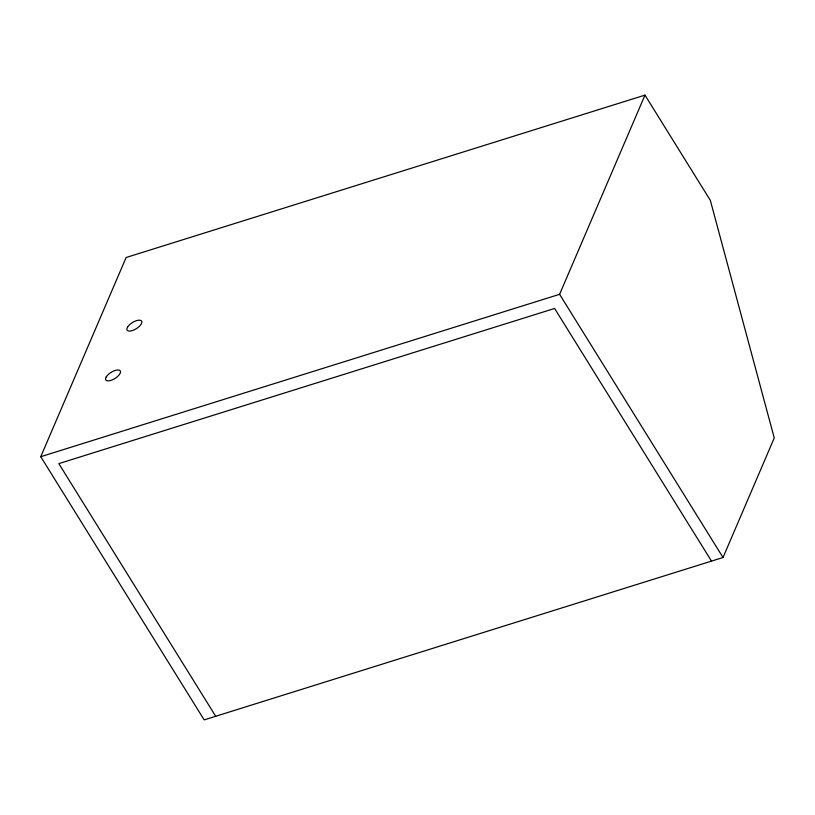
<?xml version="1.0" encoding="UTF-8"?>
<svg xmlns="http://www.w3.org/2000/svg" width="815" height="815" viewBox="0 0 815 815"><rect width="100%" height="100%" fill="white"/><g stroke="black" fill="none" stroke-linecap="round" stroke-linejoin="round"><path stroke-width="1.22" d="M40.75 456.695L126.131 257.499L644.981 95.121L710.344 200.388L774.25 437.981L723.027 557.501L204.168 719.879L40.75 456.695L559.599 294.317L644.981 95.121M559.599 294.317L723.027 557.501M711.495 561.117L554.607 308.457L58.812 463.613L215.7 716.273M106.195 376.948L105.614 378.262A8.558 3.637 -31.8 0 0 109.882 380.676L111.757 380.106A8.558 3.637 -31.8 0 0 119.846 373.902L120.426 372.598A8.558 3.637 -31.8 0 0 116.158 370.183L114.283 370.754A8.558 3.637 -31.8 0 0 106.195 376.948M127.558 327.11L126.967 328.425A8.558 3.637 -31.8 0 0 131.174 330.89L133.039 330.33A8.558 3.637 -31.8 0 0 141.168 324.146L141.759 322.832A8.558 3.637 -31.8 0 0 136.645 320.601A8.558 3.637 -31.8 0 0 127.558 327.11"/></g></svg>
